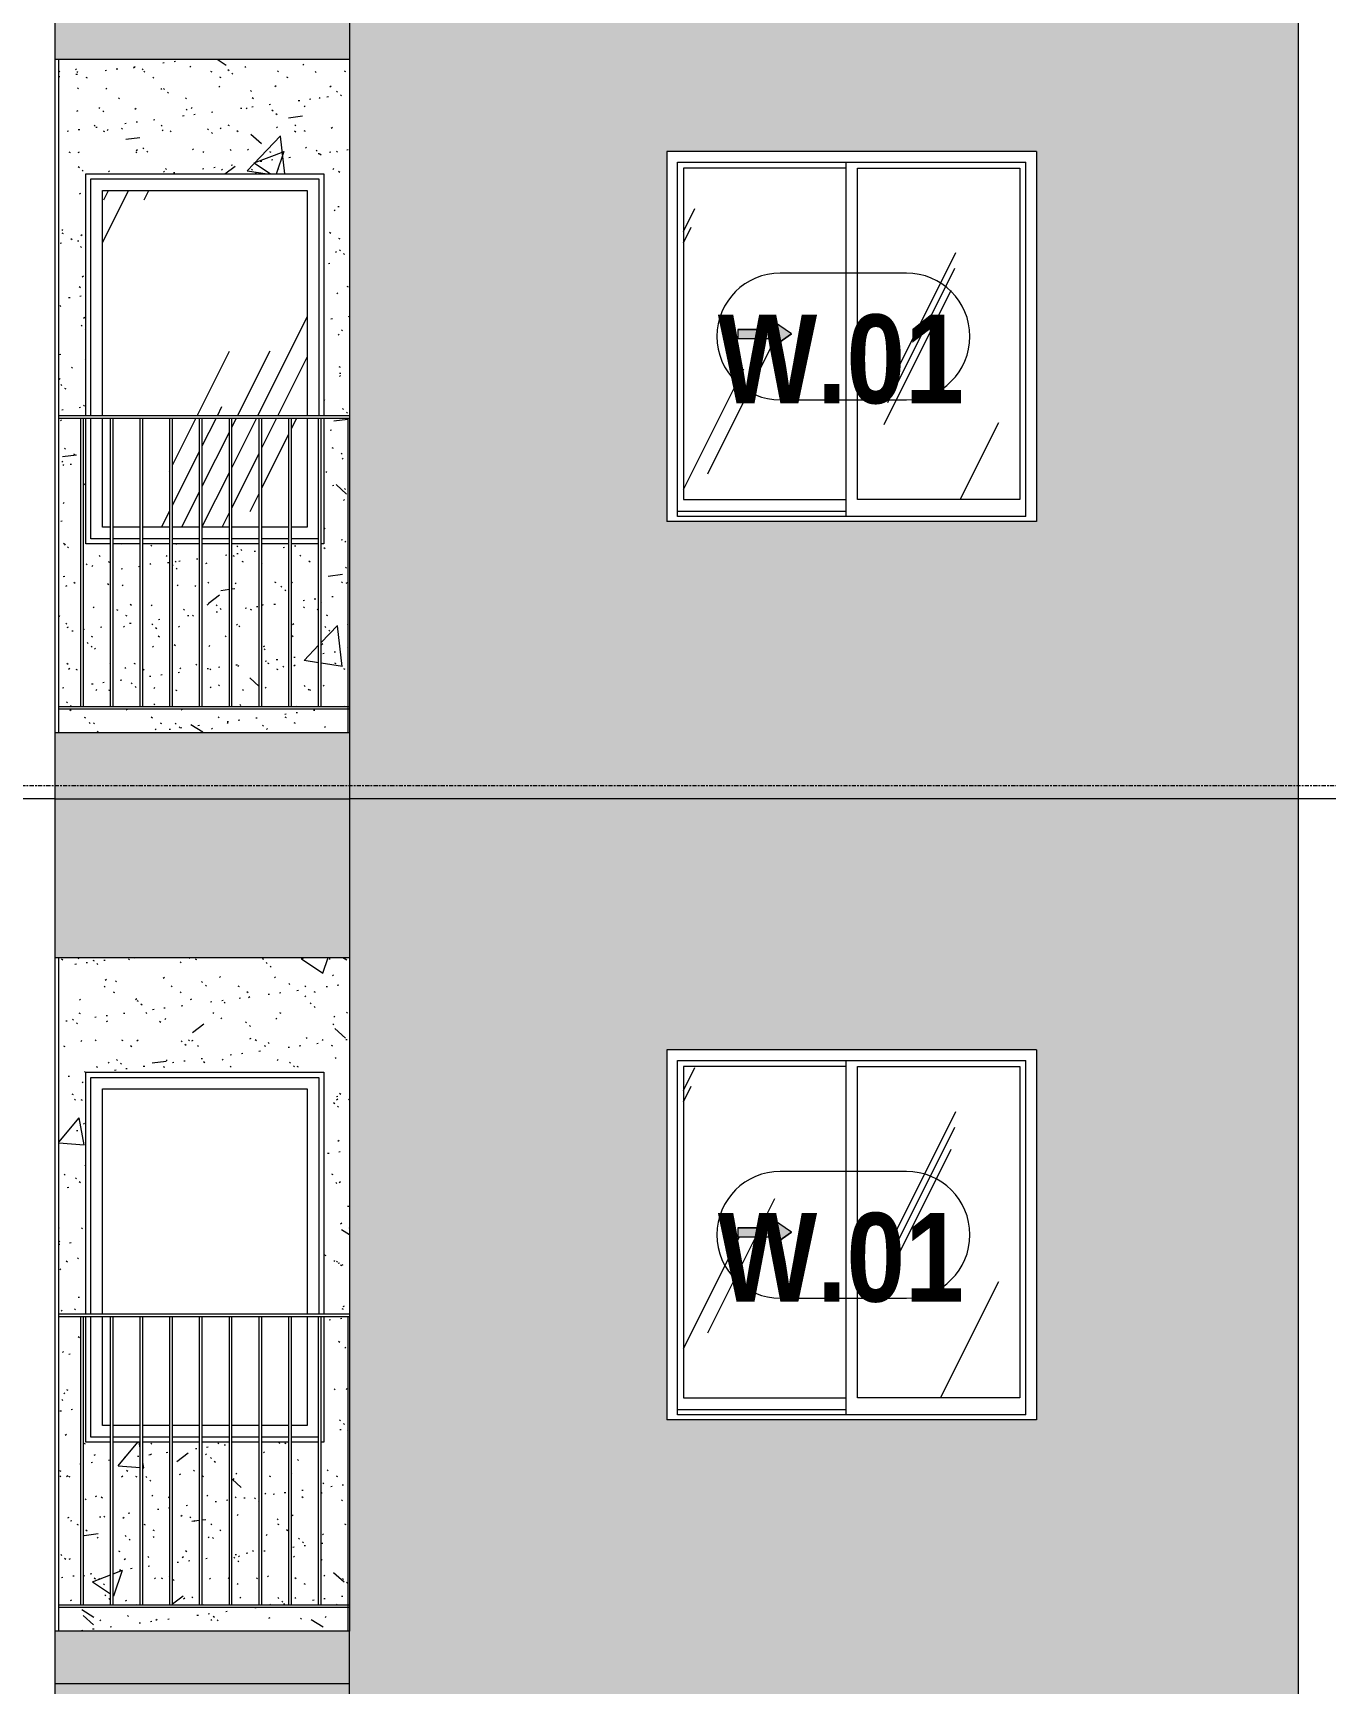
# Model space of a CAD drawing. Header units: millimetres. Extents: x -134153 to 99383, y -5233 to 35400.
# Drawn here: x 22561 to 27454, y 5600 to 11849 of the extents above; entities that cross this region are included whole.
import ezdxf

# ---------------------------------------------------------------- set-up
doc = ezdxf.new("R2010")
doc.units = ezdxf.units.MM
doc.linetypes.add('1 NÉT CALL OUT', pattern=[6, 3, -3])
doc.linetypes.add('Centre', pattern=[31.75, 6.35, -4.7625, 15.875, -4.7625])
for name, color, linetype, lineweight in [('0-2', 250, 'Continuous', 5), ('A-DETL-GENF', 92, 'Continuous', 9), ('A-DETL-GENF-1', 92, '1 NÉT CALL OUT', 9), ('A-FLOR-HRAL-1', 253, 'Continuous', 9), ('A-FLOR-LEVL-2', 51, 'Centre', 9), ('A-GLAZ', 151, 'Continuous', 9), ('A-GLAZ-1', 253, 'Continuous', 9), ('A-GLAZ-2', 7, 'Continuous', 9), ('A-GLAZ-3', 7, '1 NÉT CALL OUT', 9), ('A-GLAZ-IDEN', 152, 'Continuous', 9), ('A-WALL', 113, 'Continuous', 9), ('A-WALL-PATT-1', 9, 'Continuous', 9), ('A-WALL-PATT-2', 111, 'Continuous', 5), ('I-WALL', 2, 'Continuous', 9), ('I-WALL-1', 7, 'Continuous', 9), ('S-COLS-1', 7, 'Continuous', 9)]:
    doc.layers.add(name, color=color, linetype=linetype, lineweight=lineweight)
doc.styles.add('Arial_B_1', font='arialbd_0.ttf', dxfattribs={"width": 0.85, "height": 336})
pattern_1 = [(50, (82572.6, 0), (1165.98, -102.01), [121.92, -1341.12]), (355, (82572.6, 0), (-225.554, 1222.763), [97.536, -1072.896]), (100.451, (82669.8, -8.5), (940.433, 1120.746), [103.616, -1139.776]), (46.184, (82572.6, 325.1), (1734.91, -269.07), [182.88, -2011.68]), (96.636, (82717.2, 302.7), (1519.38, 1583.54), [155.42, -1709.66]), (351.184, (82572.6, 325.1), (1519.39, 1583.52), [146.3, -1609.34]), (21, (82735.2, 243.8), (970.332, -654.498), [121.92, -1341.12]), (326, (82735.2, 243.8), (395.533, 1178.804), [97.536, -1072.896]), (71.451, (82816, 189.3), (1365.87, 524.296), [103.616, -1139.776]), (37.5, (82572.62, 0), (19.767, 541.153), [53.645, -1006.246, 53.645, -1035.507, -1076.96]), (37.5, (82572.62, 0), (19.767, 541.153), [-2149.043, 53.645, -1023.315]), (7.5, (82572.6, 0), (427.646, 641.156), [53.645, -567.334, 53.645, -981.862, -410.464]), (7.5, (82572.6, 0), (427.646, 641.156), [-1656.486, 53.645, -356.82]), (327.5, (82210.1, 0), (867.782, -36.665), [53.645, -352.755, 53.645, -1214.323, -1682.496]), (327.5, (82210.1, 0), (867.782, -36.665), [-1674.368, 53.645, -1628.85]), (317.5, (82047.56, 0), (948.028, 162.73), [53.645, -474.675, 53.645, -788.416, -1194.816]), (317.5, (82047.56, 0), (948.028, 162.73), [-1370.38, 53.645, -1141.17])]
pattern_2 = [(37.5, (82572.62, 0), (-5.1206, 156.61216), [5.364, -118.181, 5.364, -132.812, -132.08]), (37.5, (82572.62, 0), (-5.1206, 156.61216), [-261.722, 5.364, -126.716]), (7.5, (82572.62, 0), (143.847, 229.3842), [5.364, -61.285, 5.364, -105.989, -42.672]), (7.5, (82572.62, 0), (143.847, 229.3842), [-178.003, 5.364, -37.308]), (327.5, (82472.65, 0), (253.1176, 0.4601), [5.364, -35.276, 5.364, -140.94, -191.008]), (327.5, (82472.65, 0), (253.1176, 0.4601), [-186.944, 5.364, -185.644]), (317.5, (82472.65, 0), (244.3381, 71.3376), [5.364, -14.956, 5.364, -90.546, -109.728]), (317.5, (82472.65, 0), (244.3381, 71.3376), [-116.23, 5.364, -104.364])]
pattern_3 = [(63.435, (84482.24, 111.3), (-0.002, 1625.6), [567.96, -3066.99]), (63.435, (82856.64, 111.3), (-0.002, 1625.6), [567.96, -3066.99]), (63.435, (85260.4, 425.35), (-0.002, 1625.6), [567.96, -3066.99]), (63.435, (83634.8, 425.35), (-0.002, 1625.6), [567.96, -3066.99]), (63.435, (85142.64, 314.5), (-0.002, 1625.6), [567.96, -3066.99]), (63.435, (83517.04, 314.5), (-0.002, 1625.6), [567.96, -3066.99]), (63.435, (85022.6, 949.4), (-0.002, 1625.6), [276.055, -3358.9]), (63.435, (83397, 949.4), (-0.002, 1625.6), [276.06, -3358.9]), (63.435, (84944.06, 851.15), (-0.002, 1625.6), [567.96, -3066.99]), (63.435, (83318.46, 851.15), (-0.002, 1625.6), [567.96, -3066.99]), (63.435, (84957.9, 921.7), (-0.002, 1625.6), [567.96, -3066.99]), (63.435, (83332.3, 921.7), (-0.002, 1625.6), [567.96, -3066.99]), (63.435, (84302.1, 612.2), (-0.002, 1625.6), [567.96, -3066.99]), (63.435, (82676.5, 612.2), (-0.002, 1625.6), [567.96, -3066.99]), (63.435, (84315.9, 695.35), (-0.002, 1625.6), [567.96, -3066.99]), (63.435, (82690.3, 695.35), (-0.002, 1625.6), [567.96, -3066.99]), (63.435, (84319.65, 755.3), (-0.002, 1625.6), [567.96, -3066.99]), (63.435, (82694.05, 755.3), (-0.002, 1625.6), [567.96, -3066.99])]

# ---------------------------------------------------------------- blocks, each defined once
blk = doc.blocks.new('NCV_TKTC_KET CAU_rvt-2-TKCS_MẶT ĐỨNG HƯỚNG NAM')
at = {"layer": 'S-COLS-1'}
for p, q in [((61152.6, 9200), (61152.6, 11749.3)), ((61152.6, 5800), (61152.6, 8349.3))]:
    blk.add_line(p, q, dxfattribs=at)
blk = doc.blocks.new('M_Fixed - 900 x 1400-901190-TKCS_MẶT ĐỨNG HƯỚNG NAM')
at = {"layer": 'A-GLAZ-2'}
for p, q in [((61273.6, 7000), (61273.6, 7896)), ((61273.6, 7896), (62135.6, 7896)), ((62135.6, 7896), (62135.6, 7000)), ((61317.6, 7000), (61317.6, 7852)), ((61317.6, 7852), (62091.6, 7852)), ((62091.6, 7852), (62091.6, 7000)), ((61273.6, 6534), (61273.6, 6990)), ((61317.6, 6578), (61317.6, 6990)), ((62091.6, 6990), (62091.6, 6578)), ((61347.6, 6578), (61317.6, 6578)), ((61460.1, 6578), (61357.6, 6578)), ((61572.6, 6578), (61470.1, 6578)), ((61685.1, 6578), (61582.6, 6578)), ((61797.6, 6578), (61695.1, 6578)), ((61910.1, 6578), (61807.6, 6578)), ((62022.6, 6578), (61920.1, 6578)), ((62091.6, 6578), (62032.6, 6578)), ((61347.6, 6534), (61273.6, 6534)), ((61460.1, 6534), (61357.6, 6534)), ((61572.6, 6534), (61470.1, 6534)), ((61685.1, 6534), (61582.6, 6534)), ((61797.6, 6534), (61695.1, 6534)), ((61910.1, 6534), (61807.6, 6534)), ((62022.6, 6534), (61920.1, 6534)), ((62135.1, 6534), (62032.6, 6534))]:
    blk.add_line(p, q, dxfattribs=at)
blk = doc.blocks.new('Railing - 10mm-901206-TKCS_MẶT ĐỨNG HƯỚNG NAM')
at = {"layer": 'A-FLOR-HRAL-1'}
for p, q in [((106960.064287, 5900), (106960.064287, 6990)), ((106970.064287, 5900), (106970.064287, 6990))]:
    blk.add_line(p, q, dxfattribs=at)
blk = doc.blocks.new('Railing - 50 x 10mm-V265-TKCS_MẶT ĐỨNG HƯỚNG NAM')
at = {"layer": 'A-FLOR-HRAL-1'}
for p in [(98652.564287, 6990), (98657.564287, 5800)]:
    blk.add_line(p, (98657.564287, 6990), dxfattribs=at)
blk = doc.blocks.new('Railing - Railing-883261-TKCS_MẶT ĐỨNG HƯỚNG NAM')
at = {"layer": 'A-FLOR-HRAL-1'}
for p, q in [((61152.6, 5900), (62252.6, 5900)), ((62252.6, 5890), (61152.6, 5890))]:
    blk.add_line(p, q, dxfattribs=at)
at = {"extrusion": (0, 0, -1), "zscale": -1}
for name, p in [('Railing - 10mm-901206-TKCS_MẶT ĐỨNG HƯỚNG NAM', (-168205.1, 0)), ('Railing - 10mm-901206-TKCS_MẶT ĐỨNG HƯỚNG NAM', (-168317.6, 0)), ('Railing - 10mm-901206-TKCS_MẶT ĐỨNG HƯỚNG NAM', (-168430.1, 0)), ('Railing - 10mm-901206-TKCS_MẶT ĐỨNG HƯỚNG NAM', (-168542.6, 0)), ('Railing - 10mm-901206-TKCS_MẶT ĐỨNG HƯỚNG NAM', (-168655.1, 0)), ('Railing - 10mm-901206-TKCS_MẶT ĐỨNG HƯỚNG NAM', (-168767.6, 0)), ('Railing - 10mm-901206-TKCS_MẶT ĐỨNG HƯỚNG NAM', (-168880.1, 0)), ('Railing - 10mm-901206-TKCS_MẶT ĐỨNG HƯỚNG NAM', (-168992.6, 0)), ('Railing - 10mm-901206-TKCS_MẶT ĐỨNG HƯỚNG NAM', (-169105.1, 0)), ('Railing - 50 x 10mm-V265-TKCS_MẶT ĐỨNG HƯỚNG NAM', (-160905.1, 0))]:
    blk.add_blockref(name, p, dxfattribs=at)
blk = doc.blocks.new('Top Rail Type - Top Rail_Internal_-883262-TKCS_MẶT ĐỨNG HƯỚNG NAM')
at = {"layer": 'A-FLOR-HRAL-1'}
for p, q in [((62252.564287, 7000), (61152.564287, 7000)), ((62252.564287, 6990), (61152.564287, 6990))]:
    blk.add_line(p, q, dxfattribs=at)
blk = doc.blocks.new('NCV_TKTC_TANG 2_rvt-2-TKCS_MẶT ĐỨNG HƯỚNG NAM')
at = {"layer": 'A-WALL-PATT-1'}
h = blk.add_hatch(dxfattribs=at)
h.set_pattern_fill('FP_31', color=256, style=0, pattern_type=2)
h.set_pattern_definition(pattern_1)
h.paths.add_polyline_path([(62247.6, 5800), (62247.6, 5890), (61152.6, 5890), (61152.6, 5800), (61551, 5800)])
h.paths.add_polyline_path([(61347.6, 5900), (61347.6, 6515), (61254.6, 6515), (61254.6, 6990), (61245.1, 6990), (61245.1, 5900)])
h.paths.add_polyline_path([(61357.6, 5900), (61460.1, 5900), (61460.1, 6515), (61357.6, 6513.3)])
h.paths.add_polyline_path([(61152.6, 5900), (61235.1, 5900), (61235.1, 6990), (61152.6, 6990), (61152.6, 6055.4)])
h.paths.add_polyline_path([(61470.1, 5900), (61572.6, 5900), (61572.6, 6515), (61470.1, 6513.3), (61470.1, 5972.8)])
h.paths.add_polyline_path([(62135.1, 5900), (62135.1, 6515), (62032.6, 6515), (62032.6, 5900)])
h.paths.add_polyline_path([(61582.6, 5900), (61685.1, 5900), (61685.1, 6515), (61582.6, 6515), (61582.6, 6061.9)])
h.paths.add_polyline_path([(61695.1, 5900), (61797.6, 5900), (61797.6, 6515), (61695.1, 6515), (61695.1, 6151)])
h.paths.add_polyline_path([(61807.6, 5900), (61910.1, 5900), (61910.1, 6515), (61807.6, 6515), (61807.6, 6240.1)])
h.paths.add_polyline_path([(62022.6, 5900), (62022.6, 6515), (61920.1, 6515), (61920.1, 5900)])
h.paths.add_polyline_path([(62145.1, 5900), (62247.6, 5900), (62247.6, 6990), (62154.6, 6990), (62154.6, 6515), (62145.1, 6515), (62145.1, 6507.5)])
h.paths.add_polyline_path([(61177, 7000), (61254.6, 7000), (61254.6, 7915), (62154.6, 7915), (62154.6, 7000), (62252.6, 7000), (62252.6, 8349.3), (61152.6, 8349.3), (61152.6, 7000)])
h = blk.add_hatch(dxfattribs=at)
h.set_pattern_fill('FP_32', color=256, style=0, pattern_type=2)
h.set_pattern_definition(pattern_2)
h.paths.add_polyline_path([(62247.6, 5800), (62247.6, 5890), (61152.6, 5890), (61152.6, 5800), (61551, 5800)])
h.paths.add_polyline_path([(61347.6, 5900), (61347.6, 6515), (61254.6, 6515), (61254.6, 6990), (61245.1, 6990), (61245.1, 5900)])
h.paths.add_polyline_path([(61357.6, 5900), (61460.1, 5900), (61460.1, 6515), (61357.6, 6513.3)])
h.paths.add_polyline_path([(61152.6, 5900), (61235.1, 5900), (61235.1, 6990), (61152.6, 6990), (61152.6, 6055.4)])
h.paths.add_polyline_path([(61470.1, 5900), (61572.6, 5900), (61572.6, 6515), (61470.1, 6513.3), (61470.1, 5972.8)])
h.paths.add_polyline_path([(62135.1, 5900), (62135.1, 6515), (62032.6, 6515), (62032.6, 5900)])
h.paths.add_polyline_path([(61582.6, 5900), (61685.1, 5900), (61685.1, 6515), (61582.6, 6515), (61582.6, 6061.9)])
h.paths.add_polyline_path([(61695.1, 5900), (61797.6, 5900), (61797.6, 6515), (61695.1, 6515), (61695.1, 6151)])
h.paths.add_polyline_path([(61807.6, 5900), (61910.1, 5900), (61910.1, 6515), (61807.6, 6515), (61807.6, 6240.1)])
h.paths.add_polyline_path([(62022.6, 5900), (62022.6, 6515), (61920.1, 6515), (61920.1, 5900)])
h.paths.add_polyline_path([(62145.1, 5900), (62247.6, 5900), (62247.6, 6990), (62154.6, 6990), (62154.6, 6515), (62145.1, 6515), (62145.1, 6507.5)])
h.paths.add_polyline_path([(61177, 7000), (61254.6, 7000), (61254.6, 7915), (62154.6, 7915), (62154.6, 7000), (62252.6, 7000), (62252.6, 8349.3), (61152.6, 8349.3), (61152.6, 7000)])
at = {"layer": 'I-WALL-1'}
for p, q in [((61254.6, 7000), (61254.6, 7915)), ((61254.6, 7915), (62154.6, 7915)), ((62154.6, 7915), (62154.6, 7000)), ((61254.6, 6515), (61254.6, 6990)), ((62154.6, 6990), (62154.6, 6515)), ((61347.6, 6515), (61254.6, 6515)), ((61460.1, 6515), (61357.6, 6515)), ((61572.6, 6515), (61470.1, 6515)), ((61685.1, 6515), (61582.6, 6515)), ((61797.6, 6515), (61695.1, 6515)), ((61910.1, 6515), (61807.6, 6515)), ((62022.6, 6515), (61920.1, 6515)), ((62135.1, 6515), (62032.6, 6515)), ((62154.6, 6515), (62145.1, 6515))]:
    blk.add_line(p, q, dxfattribs=at)
at = {"layer": 'A-FLOR-HRAL-1'}
for name in ['Top Rail Type - Top Rail_Internal_-883262-TKCS_MẶT ĐỨNG HƯỚNG NAM', 'Railing - Railing-883261-TKCS_MẶT ĐỨNG HƯỚNG NAM']:
    blk.add_blockref(name, (0, 0), dxfattribs=at)
at = {"layer": 'A-GLAZ-1'}
blk.add_blockref('M_Fixed - 900 x 1400-901190-TKCS_MẶT ĐỨNG HƯỚNG NAM', (0, 0), dxfattribs=at)
blk = doc.blocks.new('M_Fixed - 900 x 1400-V377-TKCS_MẶT ĐỨNG HƯỚNG NAM')
at = {"layer": 'A-GLAZ'}
h = blk.add_hatch(dxfattribs=at)
h.set_pattern_fill('FP_49', color=256, style=0, pattern_type=2)
h.set_pattern_definition([(63.435, (82775.8, 101.6), (-817.87, 2453.59), [1016, -609.6, 1016, -609.6, -1292.49]), (63.435, (82775.8, 101.6), (-817.87, 2453.59), [-3251.2, 406.4, -886.09]), (63.435, (82725, 152.4), (-817.87, 2453.59), [812.8, -1016, 609.6, -609.6, -1495.69]), (63.435, (82725, 152.4), (-817.87, 2453.59), [-3048, 711.2, -784.49]), (63.435, (82725, 304.8), (-817.87, 2453.59), [609.6, -1219.2, 406.4, -609.6, -1698.89]), (63.435, (82725, 304.8), (-817.87, 2453.59), [-2844.8, 914.4, -784.49]), (63.435, (82877.4, 152.4), (-817.87, 2453.59), [609.6, -1219.2, 508, -2206.89]), (63.435, (83029.8, 304.8), (-817.87, 2453.59), [304.8, -1524, 203.2, -2511.69]), (63.435, (82775.8, 558.8), (-817.87, 2453.59), [203.2, -1524, 203.2, -812.8, -1800.49]), (63.435, (82775.8, 558.8), (-817.87, 2453.59), [-2743.2, 508, -1292.49]), (63.435, (83690.2, 406.4), (-817.87, 2453.59), [1016, -1524, 1219.2, -804.81]), (63.435, (83690.2, 254), (-817.87, 2453.59), [1422.4, -1016, 1524, -601.61]), (63.435, (83791.8, 304.8), (-817.87, 2453.59), [1625.6, -812.8, 1219.2, -886.09]), (63.435, (83944.2, 457.2), (-817.87, 2453.59), [1016, -1422.4, 812.8, -1292.49]), (63.435, (83791.8, 762), (-817.87, 2453.59), [508, -2032, 609.6, -1394.09]), (63.435, (84096.6, 609.6), (-817.87, 2453.59), [406.4, -2032, 406.4, -1698.89])])
h.paths.add_polyline_path([(61347.6, 9978), (61347.6, 10390), (61317.6, 10390), (61317.6, 9978)])
h.paths.add_polyline_path([(61357.6, 9978), (61460.1, 9978), (61460.1, 10390), (61357.6, 10390), (61357.6, 10018)])
h.paths.add_polyline_path([(61470.1, 9978), (61572.6, 9978), (61572.6, 10390), (61470.1, 10390), (61470.1, 10130.5)])
h.paths.add_polyline_path([(62091.6, 9978), (62091.6, 10390), (62032.6, 10390), (62032.6, 9978)])
h.paths.add_polyline_path([(61910.1, 9978), (61910.1, 10390), (61807.6, 10390), (61807.6, 9978)])
h.paths.add_polyline_path([(62022.6, 9978), (62022.6, 10390), (61920.1, 10390), (61920.1, 9978)])
h.paths.add_polyline_path([(61797.6, 9978), (61797.6, 10390), (61695.1, 10390), (61695.1, 9978)])
h.paths.add_polyline_path([(61685.1, 9978), (61685.1, 10390), (61582.6, 10390), (61582.6, 9978)])
h.paths.add_polyline_path([(61739.6, 10400), (62091.6, 10400), (62091.6, 11252), (61317.6, 11252), (61317.6, 10400), (61669.6, 10400)])
at = {"layer": 'A-GLAZ-2'}
for p, q in [((61273.6, 10400), (61273.6, 11296)), ((61273.6, 11296), (62135.6, 11296)), ((61317.6, 10400), (61317.6, 11252)), ((61317.6, 11252), (62091.6, 11252)), ((62091.6, 11252), (62091.6, 10400)), ((62135.6, 11296), (62135.6, 10400)), ((61273.6, 9934), (61273.6, 10390)), ((61317.6, 9978), (61317.6, 10390)), ((62091.6, 10390), (62091.6, 9978)), ((61347.6, 9978), (61317.6, 9978)), ((61460.1, 9978), (61357.6, 9978)), ((61572.6, 9978), (61470.1, 9978)), ((61685.1, 9978), (61582.6, 9978)), ((61797.6, 9978), (61695.1, 9978)), ((61910.1, 9978), (61807.6, 9978)), ((62022.6, 9978), (61920.1, 9978)), ((62091.6, 9978), (62032.6, 9978)), ((61347.6, 9934), (61273.6, 9934)), ((61460.1, 9934), (61357.6, 9934)), ((61572.6, 9934), (61470.1, 9934)), ((61685.1, 9934), (61582.6, 9934)), ((61797.6, 9934), (61695.1, 9934)), ((61910.1, 9934), (61807.6, 9934)), ((62022.6, 9934), (61920.1, 9934)), ((62135.1, 9934), (62032.6, 9934))]:
    blk.add_line(p, q, dxfattribs=at)
blk = doc.blocks.new('NCV_TKTC_TANG 3 - 4_rvt-4-TKCS_MẶT ĐỨNG HƯỚNG NAM')
at = {"layer": 'A-WALL-PATT-1'}
h = blk.add_hatch(dxfattribs=at)
h.set_pattern_fill('FP_31', color=256, style=0, pattern_type=2)
h.set_pattern_definition(pattern_1)
h.paths.add_polyline_path([(62247.6, 9200), (62247.6, 9290), (61152.6, 9290), (61152.6, 9200), (61551, 9200)])
h.paths.add_polyline_path([(61347.6, 9300), (61347.6, 9915), (61254.6, 9915), (61254.6, 10390), (61245.1, 10390), (61245.1, 9300)])
h.paths.add_polyline_path([(61357.6, 9300), (61460.1, 9300), (61460.1, 9915), (61357.6, 9915), (61357.6, 9825.9)])
h.paths.add_polyline_path([(61152.6, 9300), (61235.1, 9300), (61235.1, 10390), (61152.6, 10390), (61152.6, 9455.4)])
h.paths.add_polyline_path([(61470.1, 9300), (61572.6, 9300), (61572.6, 9915), (61470.1, 9915), (61470.1, 9372.8)])
h.paths.add_polyline_path([(62135.1, 9300), (62135.1, 9915), (62032.6, 9915), (62032.6, 9300)])
h.paths.add_polyline_path([(61582.6, 9300), (61685.1, 9300), (61685.1, 9915), (61582.6, 9915), (61582.6, 9461.9)])
h.paths.add_polyline_path([(61695.1, 9300), (61797.6, 9300), (61797.6, 9915), (61695.1, 9915), (61695.1, 9551)])
h.paths.add_polyline_path([(61807.6, 9300), (61910.1, 9300), (61910.1, 9915), (61807.6, 9915), (61807.6, 9640.1)])
h.paths.add_polyline_path([(62022.6, 9300), (62022.6, 9915), (61920.1, 9915), (61920.1, 9300)])
h.paths.add_polyline_path([(62145.1, 9300), (62247.6, 9300), (62247.6, 10390), (62154.6, 10390), (62154.6, 9915), (62145.1, 9915), (62145.1, 9825.9)])
h.paths.add_polyline_path([(62247.6, 10400), (62252.6, 10400), (62252.6, 11749.3), (61152.6, 11749.3), (61152.6, 10400), (61254.6, 10400), (61254.6, 11315), (62154.6, 11315), (62154.6, 10400)])
h = blk.add_hatch(dxfattribs=at)
h.set_pattern_fill('FP_32', color=256, style=0, pattern_type=2)
h.set_pattern_definition(pattern_2)
h.paths.add_polyline_path([(62247.6, 9200), (62247.6, 9290), (61152.6, 9290), (61152.6, 9200), (61551, 9200)])
h.paths.add_polyline_path([(61347.6, 9300), (61347.6, 9915), (61254.6, 9915), (61254.6, 10390), (61245.1, 10390), (61245.1, 9300)])
h.paths.add_polyline_path([(61357.6, 9300), (61460.1, 9300), (61460.1, 9915), (61357.6, 9915), (61357.6, 9825.9)])
h.paths.add_polyline_path([(61152.6, 9300), (61235.1, 9300), (61235.1, 10390), (61152.6, 10390), (61152.6, 9455.4)])
h.paths.add_polyline_path([(61470.1, 9300), (61572.6, 9300), (61572.6, 9915), (61470.1, 9915), (61470.1, 9372.8)])
h.paths.add_polyline_path([(62135.1, 9300), (62135.1, 9915), (62032.6, 9915), (62032.6, 9300)])
h.paths.add_polyline_path([(61582.6, 9300), (61685.1, 9300), (61685.1, 9915), (61582.6, 9915), (61582.6, 9461.9)])
h.paths.add_polyline_path([(61695.1, 9300), (61797.6, 9300), (61797.6, 9915), (61695.1, 9915), (61695.1, 9551)])
h.paths.add_polyline_path([(61807.6, 9300), (61910.1, 9300), (61910.1, 9915), (61807.6, 9915), (61807.6, 9640.1)])
h.paths.add_polyline_path([(62022.6, 9300), (62022.6, 9915), (61920.1, 9915), (61920.1, 9300)])
h.paths.add_polyline_path([(62145.1, 9300), (62247.6, 9300), (62247.6, 10390), (62154.6, 10390), (62154.6, 9915), (62145.1, 9915), (62145.1, 9825.9)])
h.paths.add_polyline_path([(62247.6, 10400), (62252.6, 10400), (62252.6, 11749.3), (61152.6, 11749.3), (61152.6, 10400), (61254.6, 10400), (61254.6, 11315), (62154.6, 11315), (62154.6, 10400)])
at = {"layer": 'I-WALL-1'}
for p, q in [((61254.6, 10400), (61254.6, 11315)), ((61254.6, 11315), (62154.6, 11315)), ((62154.6, 11315), (62154.6, 10400)), ((61254.6, 9915), (61254.6, 10390)), ((62154.6, 10390), (62154.6, 9915)), ((61347.6, 9915), (61254.6, 9915)), ((61460.1, 9915), (61357.6, 9915)), ((61572.6, 9915), (61470.1, 9915)), ((61685.1, 9915), (61582.6, 9915)), ((61797.6, 9915), (61695.1, 9915)), ((61910.1, 9915), (61807.6, 9915)), ((62022.6, 9915), (61920.1, 9915)), ((62135.1, 9915), (62032.6, 9915)), ((62154.6, 9915), (62145.1, 9915))]:
    blk.add_line(p, q, dxfattribs=at)
at = {"layer": 'A-FLOR-HRAL-1'}
for name in ['Top Rail Type - Top Rail_Internal_-883262-TKCS_MẶT ĐỨNG HƯỚNG NAM', 'Railing - Railing-883261-TKCS_MẶT ĐỨNG HƯỚNG NAM']:
    blk.add_blockref(name, (0, 3400), dxfattribs=at)
at = {"layer": 'A-GLAZ-1'}
blk.add_blockref('M_Fixed - 900 x 1400-V377-TKCS_MẶT ĐỨNG HƯỚNG NAM', (0, 0), dxfattribs=at)
blk = doc.blocks.new('1_FAMILY RVT - W01-WxH 1400x1400xmm-V247-TKCS_MẶT ĐỨNG HƯỚNG NAM')
at = {"layer": 'A-DETL-GENF-1'}
blk.add_hatch(color=256, dxfattribs=at).paths.add_polyline_path([(63857.1, 10662.1), (63924.8, 10709.5), (63857.1, 10757), (63857.1, 10726.5), (63721.6, 10726.5), (63721.6, 10692.6), (63857.1, 10692.6)])
at = {"layer": 'A-GLAZ'}
h = blk.add_hatch(dxfattribs=at)
h.set_pattern_fill('FP_30', color=256, style=0, pattern_type=2)
h.set_pattern_definition(pattern_3)
h.paths.add_polyline_path([(64130.3, 10082.6), (64130.3, 11336.5), (63516.1, 11336.5), (63516.1, 10082.6)])
h.paths.add_polyline_path([(63857.1, 10662.1), (63857.1, 10692.6), (63721.6, 10692.6), (63721.6, 10726.5), (63857.1, 10726.5), (63857.1, 10757), (63924.8, 10709.5), (63900.6, 10692.6)])
h = blk.add_hatch(dxfattribs=at)
h.set_pattern_fill('FP_30', color=256, style=0, pattern_type=2)
h.set_pattern_definition(pattern_3)
h.paths.add_polyline_path([(64789.1, 10082.6), (64789.1, 11336.5), (64174.8, 11336.5), (64174.8, 10082.6), (64724.1, 10082.6)])
at = {"layer": 'A-DETL-GENF'}
for p, q in [((63857.1, 10757), (63857.1, 10726.5)), ((63924.8, 10709.5), (63857.1, 10757)), ((63924.8, 10709.5), (63857.1, 10757)), ((63857.1, 10757), (63857.1, 10726.5)), ((63721.6, 10726.5), (63721.6, 10692.6)), ((63721.6, 10726.5), (63857.1, 10726.5)), ((63857.1, 10726.5), (63721.6, 10726.5)), ((63721.6, 10726.5), (63721.6, 10692.6)), ((63721.6, 10692.6), (63857.1, 10692.6)), ((63721.6, 10692.6), (63857.1, 10692.6)), ((63924.8, 10709.5), (63857.1, 10662.1)), ((63857.1, 10662.1), (63924.8, 10709.5)), ((63857.1, 10692.6), (63857.1, 10662.1)), ((63857.1, 10692.6), (63857.1, 10662.1))]:
    blk.add_line(p, q, dxfattribs=at)
at = {"layer": 'A-GLAZ'}
for p, q in [((64852.6, 11400), (63452.6, 11400)), ((63452.6, 11400), (63452.6, 10000)), ((64852.6, 11400), (64852.6, 10000)), ((63493.5, 11359.1), (64811.6, 11359.1)), ((63493.5, 10019), (63493.5, 11359.1)), ((63516.1, 11336.5), (63516.1, 10082.6)), ((64130.3, 11336.5), (63516.1, 11336.5)), ((64130.3, 11359.1), (64130.3, 10019)), ((64174.8, 10082.6), (64174.8, 11336.5)), ((64174.8, 11336.5), (64789.1, 11336.5)), ((64789.1, 11336.5), (64789.1, 10082.6)), ((64811.6, 10019), (64811.6, 11359.1)), ((63516.1, 10082.6), (64130.3, 10082.6)), ((64789.1, 10082.6), (64174.8, 10082.6)), ((64852.6, 10000), (63452.6, 10000)), ((64130.3, 10038.1), (63493.5, 10038.1)), ((64130.3, 10038.1), (63493.5, 10038.1)), ((64811.6, 10019), (63493.5, 10019))]:
    blk.add_line(p, q, dxfattribs=at)
blk = doc.blocks.new('1_FAMILY RVT - W01-WxH 1400x1400xmm-V276-TKCS_MẶT ĐỨNG HƯỚNG NAM')
at = {"layer": 'A-DETL-GENF-1'}
blk.add_hatch(color=256, dxfattribs=at).paths.add_polyline_path([(63857.1, 7262.1), (63924.8, 7309.5), (63857.1, 7357), (63857.1, 7326.5), (63721.6, 7326.5), (63721.6, 7292.6), (63857.1, 7292.6)])
at = {"layer": 'A-GLAZ'}
h = blk.add_hatch(dxfattribs=at)
h.set_pattern_fill('FP_30', color=256, style=0, pattern_type=2)
h.set_pattern_definition(pattern_3)
h.paths.add_polyline_path([(64130.3, 6682.5), (64130.3, 7936.5), (63516.1, 7936.5), (63516.1, 6682.5)])
h.paths.add_polyline_path([(63857.1, 7262.1), (63857.1, 7292.6), (63721.6, 7292.6), (63721.6, 7326.5), (63857.1, 7326.5), (63857.1, 7357), (63924.8, 7309.5), (63900.6, 7292.6)])
h = blk.add_hatch(dxfattribs=at)
h.set_pattern_fill('FP_30', color=256, style=0, pattern_type=2)
h.set_pattern_definition(pattern_3)
h.paths.add_polyline_path([(64174.8, 6682.5), (64789.1, 6682.5), (64789.1, 7936.5), (64174.8, 7936.5), (64174.8, 7560.1)])
at = {"layer": 'A-DETL-GENF'}
for p, q in [((63721.6, 7326.5), (63721.6, 7292.6)), ((63721.6, 7326.5), (63857.1, 7326.5)), ((63857.1, 7326.5), (63721.6, 7326.5)), ((63721.6, 7326.5), (63721.6, 7292.6)), ((63857.1, 7357), (63857.1, 7326.5)), ((63924.8, 7309.5), (63857.1, 7357)), ((63924.8, 7309.5), (63857.1, 7357)), ((63857.1, 7357), (63857.1, 7326.5)), ((63721.6, 7292.6), (63857.1, 7292.6)), ((63721.6, 7292.6), (63857.1, 7292.6)), ((63924.8, 7309.5), (63857.1, 7262.1)), ((63857.1, 7262.1), (63924.8, 7309.5)), ((63857.1, 7292.6), (63857.1, 7262.1)), ((63857.1, 7292.6), (63857.1, 7262.1))]:
    blk.add_line(p, q, dxfattribs=at)
at = {"layer": 'A-GLAZ'}
for p, q in [((64852.6, 8000), (63452.6, 8000)), ((63452.6, 8000), (63452.6, 6600)), ((64852.6, 8000), (64852.6, 6600)), ((63493.5, 7959.1), (64811.6, 7959.1)), ((63493.5, 6619), (63493.5, 7959.1)), ((63516.1, 7936.5), (63516.1, 6682.5)), ((64130.3, 7936.5), (63516.1, 7936.5)), ((64130.3, 7959.1), (64130.3, 6619)), ((64174.8, 6682.5), (64174.8, 7936.5)), ((64174.8, 7936.5), (64789.1, 7936.5)), ((64789.1, 7936.5), (64789.1, 6682.5)), ((64811.6, 6619), (64811.6, 7959.1)), ((64130.3, 6638.1), (63493.5, 6638.1)), ((64130.3, 6638.1), (63493.5, 6638.1)), ((63516.1, 6682.5), (64130.3, 6682.5)), ((64789.1, 6682.5), (64174.8, 6682.5)), ((64852.6, 6600), (63452.6, 6600)), ((64811.6, 6619), (63493.5, 6619))]:
    blk.add_line(p, q, dxfattribs=at)
blk = doc.blocks.new('SSA-WINDOW TAG - 10-2062020-TKCS_MẶT ĐỨNG HƯỚNG NAM')
at = {"layer": 'A-GLAZ-IDEN'}
for p, q in [((43760.064287, 11140), (43282.564287, 11140)), ((43282.564287, 10660), (43760.064287, 10660))]:
    blk.add_line(p, q, dxfattribs=at)
for centre, start, end in [((43282.564287, 10900), 90, 270), ((43760.064287, 10900), 270, 90)]:
    blk.add_arc(centre, 240, start, end, dxfattribs=at)

msp = doc.modelspace()

# ---------------------------------------------------------------- hatches: boundary and pattern name
at = {"layer": 'A-WALL-PATT-2'}
for points in [[(23057.3, 11749.3), (23758.9, 11749.3), (23758.9, 12350), (22643.9, 12350), (22643.9, 11749.3)], [(22643.9, 8950), (23758.9, 8950), (23758.9, 9200), (22643.9, 9200)], [(23758.9, 8349.3), (23758.9, 8950), (22643.9, 8950), (22643.9, 8349.3), (23057.3, 8349.3)], [(22643.9, 5550), (23758.9, 5550), (23758.9, 5800), (22643.9, 5800), (22643.9, 5600)]]:
    msp.add_hatch(color=256, dxfattribs=at).paths.add_polyline_path(points)
h = msp.add_hatch(color=256, dxfattribs=at)
h.paths.add_polyline_path([(24643.8, 8950), (27348.9, 8950), (27348.9, 12350), (23758.9, 12350), (23758.9, 8950)])
h.paths.add_polyline_path([(26358.9, 10000), (24958.9, 10000), (24958.9, 11400), (26358.9, 11400), (26358.9, 10019.1)])
h = msp.add_hatch(color=256, dxfattribs=at)
h.paths.add_polyline_path([(23758.9, 5550), (27348.9, 5550), (27348.9, 8950), (23758.9, 8950), (23758.9, 5600)])
h.paths.add_polyline_path([(26358.9, 6600), (24958.9, 6600), (24958.9, 8000), (26358.9, 8000), (26358.9, 6619)])

# ---------------------------------------------------------------- linework, layer by layer
at = {"layer": 'A-FLOR-LEVL-2'}
msp.add_line((-12769.4, 9000), (95658.9, 9000), dxfattribs=at)
at = {"layer": 'A-WALL'}
for p, q in [((22643.9, 29350), (22643.9, 5550)), ((27348.9, 29350), (27348.9, 2000)), ((23758.9, 12350), (23758.9, 5800)), ((22643.9, 8950), (15558.9, 8950)), ((38598.9, 8950), (23758.9, 8950)), ((23758.9, 5600), (22643.9, 5600))]:
    msp.add_line(p, q, dxfattribs=at)
at = {"layer": 'I-WALL'}
for p, q in [((22643.9, 11749.3), (23758.9, 11749.3)), ((23758.9, 9200), (22643.9, 9200)), ((22643.9, 8950), (23758.9, 8950)), ((22643.9, 8349.3), (23758.9, 8349.3)), ((23758.9, 5800), (22643.9, 5800)), ((23758.9, 5550), (23758.9, 5800))]:
    msp.add_line(p, q, dxfattribs=at)

# ---------------------------------------------------------------- block references
at = {"layer": '0-2'}
for name in ['NCV_TKTC_KET CAU_rvt-2-TKCS_MẶT ĐỨNG HƯỚNG NAM', 'NCV_TKTC_TANG 3 - 4_rvt-4-TKCS_MẶT ĐỨNG HƯỚNG NAM', 'NCV_TKTC_TANG 2_rvt-2-TKCS_MẶT ĐỨNG HƯỚNG NAM']:
    msp.add_blockref(name, (-38493.7, 0), dxfattribs=at)
at = {"layer": 'A-GLAZ-3'}
for name in ['1_FAMILY RVT - W01-WxH 1400x1400xmm-V247-TKCS_MẶT ĐỨNG HƯỚNG NAM', '1_FAMILY RVT - W01-WxH 1400x1400xmm-V276-TKCS_MẶT ĐỨNG HƯỚNG NAM']:
    msp.add_blockref(name, (-38493.7, 0), dxfattribs=at)
at = {"layer": 'A-GLAZ-IDEN'}
for p in [(-17893.7, -200), (-17893.7, -3600)]:
    msp.add_blockref('SSA-WINDOW TAG - 10-2062020-TKCS_MẶT ĐỨNG HƯỚNG NAM', p, dxfattribs=at)

# ---------------------------------------------------------------- texts
at = {"layer": 'A-GLAZ-IDEN', "char_height": 336, "width": 962.88, "attachment_point": 5, "line_spacing_factor": 0.936439, "style": 'Arial_B_1'}
for insert in [(25617.6, 10612.7), (25617.6, 7212.7)]:
    msp.add_mtext('\\pt6.80064,13.60128,20.39856,27.1992,33.99984,40.80048,47.60112,54.3984,61.19904,67.99968,74.80032,81.60096,88.4016,95.19888,101.99952,108.80016,115.6008,122.40144,129.19872,135.99936,142.8,149.60064,156.40128,163.19856,169.9992,176.79984,183.60048,190.40112,197.1984,203.99904,210.79968,217.60032;W.01', dxfattribs=dict(at, insert=insert))

doc.saveas('drawing.dxf')
